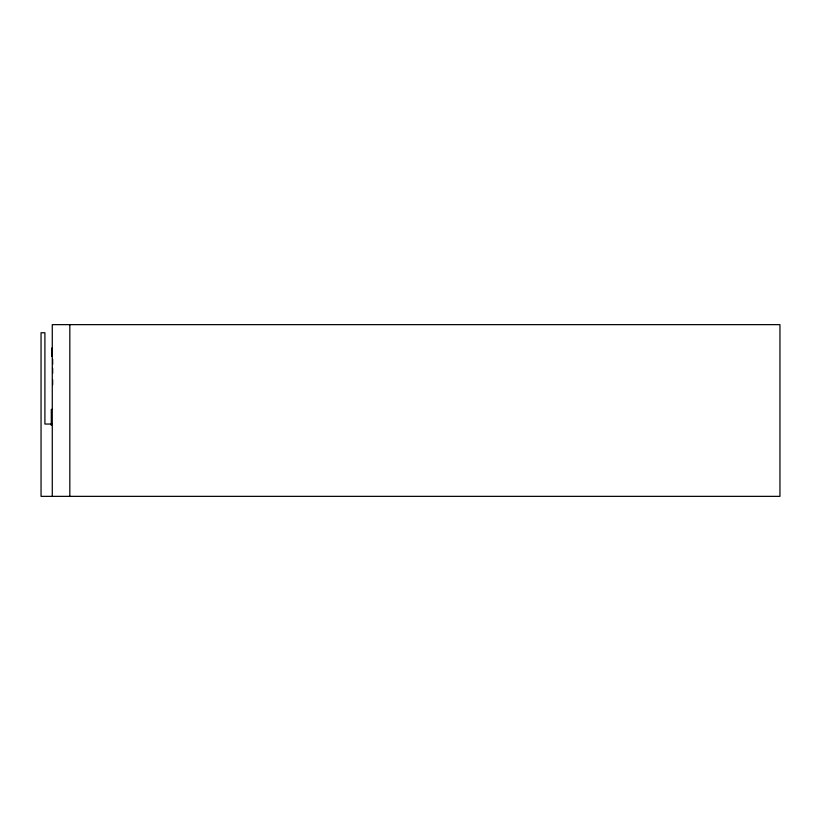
<?xml version="1.0" encoding="UTF-8"?>
<svg xmlns="http://www.w3.org/2000/svg" width="821" height="821" viewBox="0 0 821 821"><rect width="100%" height="100%" fill="white"/><g stroke="black" fill="none" stroke-linecap="round" stroke-linejoin="round"><path stroke-width="1.23" d="M52.277 348.176L51.651 348.176L51.651 356.406L52.277 356.417M51.651 348.771L51.651 355.821M51.651 349.541L52.277 349.541M51.651 349.746L52.277 349.746M51.815 351.172L51.815 354.436M51.651 354.959L52.277 354.959M51.651 355.421L52.277 355.421M52.277 409.433L51.292 409.433L51.292 425.381M52.277 424.047L44.909 424.047L44.909 332.751L41.05 332.751L41.05 496.356L779.95 496.356L779.95 324.644L52.277 324.644L52.277 496.356M69.826 324.644L69.826 496.356M52.657 359.382L52.657 364.38M52.657 368.383L52.657 373.381M52.657 379.723L52.657 384.721"/></g></svg>
